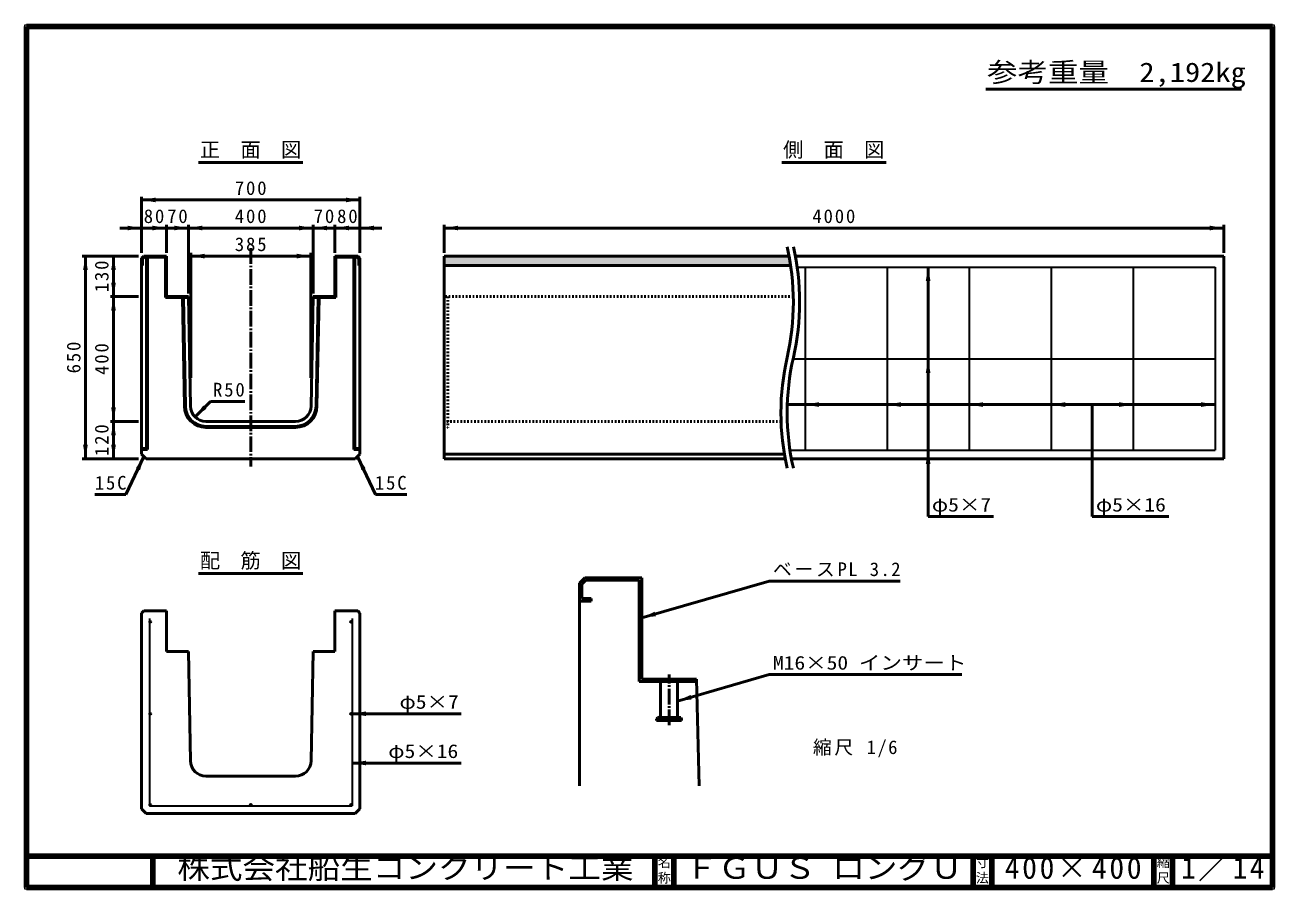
# Model space of a CAD drawing. Units: millimetres, scale not verified, with parts at other scales. Extents: x 100 to 4105, y 100 to 2870.
import ezdxf
from ezdxf.enums import TextEntityAlignment as Align

# ---------------------------------------------------------------- set-up
doc = ezdxf.new("R2010")
doc.units = ezdxf.units.MM
doc.header["$LTSCALE"] = 5
doc.linetypes.add('USER1', pattern=[13.4, 10, -1.2, 1, -1.2])
doc.linetypes.add('USER2', pattern=[2.2, 1, -1.2])
doc.layers.add('V-nasSTD', color=7, linetype='Continuous', lineweight=50)
doc.styles.add('ＭＳ ゴシック', font='')
doc.styles.get('ＭＳ ゴシック').set_extended_font_data('MS Gothic')

msp = doc.modelspace()

# ---------------------------------------------------------------- hatches: boundary and pattern name
at = {"layer": 'V-nasSTD'}
for points in [[(518.846, 2316.605), (473.846, 2309.105), (518.846, 2301.605)], [(1128.846, 2301.605), (1173.846, 2309.105), (1128.846, 2316.605)], [(428.846, 2211.605), (473.846, 2219.105), (428.846, 2226.605)], [(508.846, 2211.605), (553.846, 2219.105), (508.846, 2226.605)], [(578.846, 2211.605), (623.846, 2219.105), (578.846, 2226.605)], [(668.846, 2226.605), (623.846, 2219.105), (668.846, 2211.605)], [(978.846, 2211.605), (1023.846, 2219.105), (978.846, 2226.605)], [(1068.846, 2226.605), (1023.846, 2219.105), (1068.846, 2211.605)], [(1138.846, 2226.605), (1093.846, 2219.105), (1138.846, 2211.605)], [(1218.846, 2226.605), (1173.846, 2219.105), (1218.846, 2211.605)], [(1488.846, 2226.605), (1443.846, 2219.105), (1488.846, 2211.605)], [(3898.846, 2211.605), (3943.846, 2219.105), (3898.846, 2226.605)], [(286.346, 2084.105), (293.846, 2129.105), (301.346, 2084.105)], [(376.346, 2084.105), (383.846, 2129.105), (391.346, 2084.105)], [(477.046, 2099.105), (473.846, 2099.105), (473.846, 2122.105), (480.846, 2129.105), (553.846, 2129.105), (553.846, 1999.105), (623.846, 1999.105), (623.906, 1995.905), (550.646, 1995.905), (550.646, 2125.905), (482.171, 2125.905), (477.046, 2120.779)], [(676.345, 2136.605), (631.345, 2129.105), (676.345, 2121.605)], [(971.345, 2121.605), (1016.345, 2129.105), (971.345, 2136.605)], [(1170.646, 2099.105), (1173.846, 2099.105), (1173.846, 2122.105), (1166.846, 2129.105), (1093.846, 2129.105), (1093.846, 1999.105), (1023.846, 1999.105), (1023.786, 1995.905), (1097.046, 1995.905), (1097.046, 2125.905), (1165.52, 2125.905), (1170.646, 2120.779)], [(2555.144, 2099.105, 0.00954), (2550.089, 2129.105), (1443.846, 2129.105), (1443.846, 2099.105)], [(2988.346, 2049.105), (2995.846, 2094.105), (3003.346, 2049.105)], [(391.346, 2044.105), (383.846, 1999.105), (376.346, 2044.105)], [(376.346, 1954.105), (383.846, 1999.105), (391.346, 1954.105)], [(2988.346, 1754.105), (2995.846, 1799.105), (3003.346, 1754.105)], [(391.346, 1644.105), (383.846, 1599.105), (376.346, 1644.105)], [(671.911, 1650.543), (645.395, 1613.42), (682.518, 1639.936)], [(2646.346, 1645.605), (2601.346, 1653.105), (2646.346, 1660.605)], [(2909.346, 1645.605), (2864.346, 1653.105), (2909.346, 1660.605)], [(3172.346, 1645.605), (3127.346, 1653.105), (3172.346, 1660.605)], [(3435.346, 1645.605), (3390.346, 1653.105), (3435.346, 1660.605)], [(3608.346, 1660.605), (3653.346, 1653.105), (3608.346, 1645.605)], [(3871.346, 1660.605), (3916.346, 1653.105), (3871.346, 1645.605)], [(376.346, 1554.105), (383.846, 1599.105), (391.346, 1554.105)], [(301.346, 1524.105), (293.846, 1479.105), (286.346, 1524.105)], [(391.346, 1524.105), (383.846, 1479.105), (376.346, 1524.105)], [(481.346, 1486.605), (455.384, 1449.092), (468.954, 1442.699)], [(1166.346, 1486.605), (1192.308, 1449.092), (1178.738, 1442.699)], [(2988.346, 1462.105), (2995.846, 1507.105), (3003.346, 1462.105)], [(1877.728, 1023.034), (1915.228, 1023.034), (1915.228, 1031.034), (1885.728, 1031.034), (1885.728, 1077.221), (1898.542, 1090.034), (2069.728, 1090.034), (2069.728, 765.034), (2252.928, 765.034), (2252.728, 773.034), (2077.728, 773.034), (2077.728, 1098.034), (1895.228, 1098.034), (1877.728, 1080.534), (1877.728, 430.534)], [(2123.044, 974.621), (2077.728, 969.351), (2118.885, 989.033)], [(498.846, 956.869, 1), (504.846, 956.869, 1)], [(1148.846, 956.869, 1), (1142.846, 956.869, 1)], [(2238.044, 707.804), (2192.728, 702.534), (2233.885, 722.216)], [(498.846, 661.869, 1), (504.846, 661.869, 1)], [(1148.846, 661.869, 1), (1142.846, 661.869, 1)], [(1193.846, 669.369), (1148.846, 661.869), (1193.846, 654.369)], [(1193.846, 511.461), (1148.846, 503.961), (1193.846, 496.461)], [(501.846, 366.869, 0.66818), (503.967, 371.99, 0.66818), (498.846, 369.869, 0.41421)], [(823.846, 366.869, 1), (823.846, 372.869, 1)], [(1145.846, 366.869, 0.41421), (1148.846, 369.869, 0.66818), (1143.724, 371.99, 0.66818)]]:
    msp.add_hatch(color=256, dxfattribs=at).paths.add_polyline_path(points)

# ---------------------------------------------------------------- linework, layer by layer
at = {"layer": 'V-nasSTD', "lineweight": 100}
for p, q in [((105, 2865), (105, 105)), ((4100, 2865), (105, 2865)), ((4100, 105), (4100, 2865)), ((105, 205), (4100, 205)), ((510, 205), (510, 105)), ((2120, 205), (2120, 105)), ((2180, 205), (2180, 105)), ((3140, 205), (3140, 105)), ((3200, 205), (3200, 105)), ((3720, 205), (3720, 105)), ((3780, 205), (3780, 105)), ((105, 105), (4100, 105))]:
    msp.add_line(p, q, dxfattribs=at)
at = {"layer": 'V-nasSTD'}
for p, q in [((3180.536, 2664.753), (4000.536, 2664.753)), ((656.846, 2429.105), (990.846, 2429.105)), ((2526.846, 2429.105), (2860.846, 2429.105)), ((473.846, 2319.105), (473.846, 2139.105)), ((1173.846, 2309.105), (473.846, 2309.105)), ((1173.846, 2319.105), (1173.846, 2139.105)), ((473.846, 2219.105), (403.846, 2219.105)), ((553.846, 2219.105), (473.846, 2219.105)), ((553.846, 2229.105), (553.846, 2139.105)), ((623.846, 2219.105), (553.846, 2219.105)), ((623.846, 2229.105), (623.846, 2009.105)), ((1023.846, 2219.105), (623.846, 2219.105)), ((1023.846, 2229.105), (1023.846, 2009.105)), ((1093.846, 2219.105), (1023.846, 2219.105)), ((1093.846, 2229.105), (1093.846, 2139.105)), ((1173.846, 2219.105), (1093.846, 2219.105)), ((1243.846, 2219.105), (1173.846, 2219.105)), ((1443.846, 2229.105), (1443.846, 2139.105)), ((3943.846, 2219.105), (1443.846, 2219.105)), ((3943.846, 2229.105), (3943.846, 2139.105)), ((463.846, 2129.105), (283.846, 2129.105)), ((293.846, 2129.105), (293.846, 1479.105)), ((383.846, 2129.105), (383.846, 1999.105)), ((473.846, 2122.105), (480.846, 2129.105)), ((473.846, 2122.105), (480.846, 2129.105)), ((482.171, 2125.905), (477.046, 2120.779)), ((482.171, 2125.905), (477.046, 2120.779)), ((480.846, 2129.105), (553.846, 2129.105)), ((480.846, 2129.105), (553.846, 2129.105)), ((550.646, 2125.905), (482.171, 2125.905)), ((550.646, 2125.905), (482.171, 2125.905)), ((489.846, 1512.105), (489.846, 2125.905)), ((492.846, 1509.105), (492.846, 2125.905)), ((550.646, 2125.905), (550.646, 1995.905)), ((550.646, 1995.905), (550.646, 2125.905)), ((553.846, 2129.105), (553.846, 1999.105)), ((553.846, 2129.105), (553.846, 1999.105)), ((631.345, 2139.105), (631.345, 1739.105)), ((631.345, 2129.105), (1016.345, 2129.105)), ((1016.345, 2139.105), (1016.345, 1739.105)), ((1166.846, 2129.105), (1093.846, 2129.105)), ((1093.846, 2129.105), (1093.846, 1999.105)), ((1166.846, 2129.105), (1093.846, 2129.105)), ((1093.846, 2129.105), (1093.846, 1999.105)), ((1097.046, 2125.905), (1097.046, 1995.905)), ((1097.046, 2125.905), (1165.52, 2125.905)), ((1097.046, 1995.905), (1097.046, 2125.905)), ((1097.046, 2125.905), (1165.52, 2125.905)), ((1154.846, 1509.105), (1154.846, 2125.905)), ((1157.846, 1512.105), (1157.846, 2125.905)), ((1165.52, 2125.905), (1170.646, 2120.779)), ((1165.52, 2125.905), (1170.646, 2120.779)), ((1166.846, 2129.105), (1173.846, 2122.105)), ((1173.846, 2122.105), (1166.846, 2129.105)), ((1443.846, 2129.105), (1443.846, 1479.105)), ((2550.089, 2129.105), (1443.846, 2129.105)), ((1443.846, 2099.105), (1443.846, 2129.105)), ((1443.846, 2129.105), (2550.089, 2129.105)), ((2550.089, 2129.105), (1443.846, 2129.105)), ((1443.846, 2129.105), (1443.846, 2099.105)), ((2570.089, 2129.105), (3943.846, 2129.105)), ((3943.846, 1479.105), (3943.846, 2129.105)), ((473.846, 2122.105), (473.846, 1494.105)), ((473.846, 2099.105), (473.846, 2122.105)), ((477.046, 2099.105), (473.846, 2099.105)), ((477.046, 2099.105), (473.846, 2099.105)), ((477.046, 2120.779), (477.046, 2099.105)), ((477.046, 2120.779), (477.046, 2099.105)), ((1170.646, 2120.779), (1170.646, 2099.105)), ((1170.646, 2120.779), (1170.646, 2099.105)), ((1170.646, 2099.105), (1173.846, 2099.105)), ((1170.646, 2099.105), (1173.846, 2099.105)), ((1173.846, 1494.105), (1173.846, 2122.105)), ((1173.846, 2099.105), (1173.846, 2122.105)), ((2555.144, 2099.105), (1443.846, 2099.105)), ((2555.144, 2099.105), (1443.846, 2099.105)), ((1443.846, 2099.105), (2555.144, 2099.105)), ((2995.846, 2094.105), (2995.846, 1294.105)), ((463.846, 1999.105), (373.846, 1999.105)), ((383.846, 1999.105), (383.846, 1599.105)), ((550.646, 1995.905), (623.906, 1995.905)), ((623.906, 1995.905), (550.646, 1995.905)), ((623.846, 1999.105), (553.846, 1999.105)), ((553.846, 1999.105), (623.846, 1999.105)), ((604.902, 1995.905), (611.429, 1647.811)), ((607.903, 1995.905), (614.429, 1647.867)), ((623.846, 1999.105), (630.426, 1648.167)), ((623.846, 1999.105), (623.906, 1995.905)), ((1023.846, 1999.105), (1017.266, 1648.167)), ((1023.846, 1999.105), (1023.786, 1995.905)), ((1097.046, 1995.905), (1023.786, 1995.905)), ((1023.786, 1995.905), (1097.046, 1995.905)), ((1093.846, 1999.105), (1023.846, 1999.105)), ((1093.846, 1999.105), (1023.846, 1999.105)), ((1039.789, 1995.905), (1033.263, 1647.867)), ((1042.789, 1995.905), (1036.262, 1647.811)), ((645.395, 1613.42), (694.892, 1662.917)), ((694.892, 1662.917), (804.892, 1662.917)), ((3916.346, 1653.105), (2544.286, 1653.105)), ((3521.846, 1653.105), (3521.846, 1294.105)), ((463.846, 1599.105), (373.846, 1599.105)), ((383.846, 1599.105), (383.846, 1479.105)), ((680.417, 1599.105), (967.274, 1599.105)), ((680.417, 1583.105), (967.274, 1583.105)), ((680.417, 1580.105), (967.274, 1580.105)), ((423.777, 1364.397), (481.346, 1486.605)), ((489.846, 1512.105), (473.846, 1512.105)), ((492.846, 1509.105), (473.846, 1509.105)), ((473.846, 1494.105), (488.846, 1479.105)), ((489.846, 1512.105), (492.846, 1509.105)), ((1157.846, 1512.105), (1154.846, 1509.105)), ((1173.846, 1509.105), (1154.846, 1509.105)), ((1173.846, 1512.105), (1157.846, 1512.105)), ((1158.846, 1479.105), (1173.846, 1494.105)), ((1223.914, 1364.397), (1166.346, 1486.605)), ((2534.928, 1494.105), (1443.846, 1494.105)), ((463.846, 1479.105), (283.846, 1479.105)), ((488.846, 1479.105), (1158.846, 1479.105)), ((2537.602, 1479.105), (1443.846, 1479.105)), ((3943.846, 1479.105), (2557.602, 1479.105)), ((323.777, 1364.397), (423.777, 1364.397)), ((1223.914, 1364.397), (1323.914, 1364.397)), ((2995.846, 1294.105), (3205.846, 1294.105)), ((3521.846, 1294.105), (3767.846, 1294.105)), ((656.846, 1111.869), (990.846, 1111.869)), ((1895.228, 1098.034), (1877.728, 1080.534)), ((1895.228, 1098.034), (1877.728, 1080.534)), ((1898.542, 1090.034), (1885.728, 1077.221)), ((1885.728, 1077.221), (1898.542, 1090.034)), ((1895.228, 1098.034), (2077.728, 1098.034)), ((2077.728, 1098.034), (1895.228, 1098.034)), ((2069.728, 1090.034), (1898.542, 1090.034)), ((1898.542, 1090.034), (2069.728, 1090.034)), ((2069.728, 1090.034), (2069.728, 765.034)), ((2069.728, 1090.034), (2069.728, 765.034)), ((2077.728, 1098.034), (2077.728, 773.034)), ((2077.728, 773.034), (2077.728, 1098.034)), ((2486.482, 1087.298), (2077.728, 969.351)), ((2486.482, 1087.298), (2906.482, 1087.298)), ((1877.728, 430.534), (1877.728, 1080.534)), ((1877.728, 1080.534), (1877.728, 430.534)), ((1885.728, 1077.221), (1885.728, 1031.034)), ((1885.728, 1031.034), (1885.728, 1077.221)), ((1915.228, 1023.034), (1877.728, 1023.034)), ((1877.728, 1023.034), (1915.228, 1023.034)), ((1877.728, 430.534), (1877.728, 1023.034)), ((1915.228, 1031.034), (1885.728, 1031.034)), ((1915.228, 1031.034), (1885.728, 1031.034)), ((1915.228, 1031.034), (1915.228, 1023.034)), ((1915.228, 1023.034), (1915.228, 1031.034)), ((473.846, 984.869), (480.846, 991.869)), ((473.846, 984.869), (473.846, 356.869)), ((480.846, 991.869), (553.846, 991.869)), ((553.846, 991.869), (553.846, 861.869)), ((1166.846, 991.869), (1093.846, 991.869)), ((1093.846, 991.869), (1093.846, 861.869)), ((1166.846, 991.869), (1173.846, 984.869)), ((1173.846, 356.869), (1173.846, 984.869)), ((623.846, 861.869), (553.846, 861.869)), ((623.846, 861.869), (630.426, 510.932)), ((1023.846, 861.869), (1017.266, 510.932)), ((1093.846, 861.869), (1023.846, 861.869)), ((2252.928, 765.034), (2069.728, 765.034)), ((2069.728, 765.034), (2252.928, 765.034)), ((2077.728, 773.034), (2252.728, 773.034)), ((2252.728, 773.034), (2077.728, 773.034)), ((2137.728, 655.034), (2137.728, 765.034)), ((2486.482, 787.298), (2192.728, 702.534)), ((2192.728, 655.034), (2192.728, 765.034)), ((2252.728, 773.034), (2261.291, 430.534)), ((2252.928, 765.034), (2252.728, 773.034)), ((2486.482, 787.298), (3104.482, 787.298)), ((1148.846, 661.869), (1498.846, 661.869)), ((2127.728, 650.034), (2125.228, 644.911)), ((2125.228, 640.034), (2125.228, 645.034)), ((2127.728, 650.034), (2202.728, 650.034)), ((2202.728, 650.034), (2205.228, 645.034)), ((2205.228, 640.034), (2205.228, 645.034)), ((2125.228, 640.034), (2205.228, 640.034)), ((1148.846, 503.961), (1498.846, 503.961)), ((680.417, 461.869), (967.274, 461.869)), ((473.846, 356.869), (488.846, 341.869)), ((488.846, 341.869), (1158.846, 341.869)), ((1158.846, 341.869), (1173.846, 356.869))]:
    msp.add_line(p, q, dxfattribs=at)
at = {"layer": 'V-nasSTD', "linetype": 'USER1'}
for p, q in [((823.846, 2154.105), (823.846, 1454.105)), ((2165.228, 625.034), (2165.228, 788.034))]:
    msp.add_line(p, q, dxfattribs=at)
at = {"layer": 'V-nasSTD', "lineweight": 35}
for p, q in [((2575.872, 2094.105), (3916.346, 2094.105)), ((2601.346, 2094.105), (2601.346, 1507.105)), ((2864.346, 2094.105), (2864.346, 1507.105)), ((3127.346, 2094.105), (3127.346, 1507.105)), ((3390.346, 2094.105), (3390.346, 1507.105)), ((3653.346, 2094.105), (3653.346, 1507.105)), ((3916.346, 2094.105), (3916.346, 1507.105)), ((3916.346, 1799.105), (2562.721, 1799.105)), ((2552.848, 1507.105), (3916.346, 1507.105)), ((498.846, 966.869), (498.846, 366.869)), ((1148.846, 966.869), (1148.846, 366.869)), ((498.846, 366.869), (1148.846, 366.869))]:
    msp.add_line(p, q, dxfattribs=at)
at = {"layer": 'V-nasSTD', "linetype": 'USER2'}
for p, q in [((2563.654, 1999.105), (1443.846, 1999.105)), ((1456.346, 1999.105), (1456.346, 1580.105)), ((2524.32, 1599.105), (1443.846, 1599.105)), ((1443.846, 1580.105), (1456.346, 1580.105))]:
    msp.add_line(p, q, dxfattribs=at)
at = {"layer": 'V-nasSTD', "lineweight": 13}
msp.add_lwpolyline([(100, 100), (100, 2870), (4105, 2870), (4105, 100)], close=True, dxfattribs=at)
at = {"layer": 'V-nasSTD', "lineweight": 35}
for centre in [(501.846, 956.869), (1145.846, 956.869), (501.846, 661.869), (1145.846, 661.869), (501.846, 369.869), (823.846, 369.869), (1145.846, 369.869)]:
    msp.add_circle(centre, 3, dxfattribs=at)
at = {"layer": 'V-nasSTD'}
for centre, radius, start, end in [((1766.189, 1981.605), 797.656, 347.1425, 12.8575), ((1766.189, 1981.605), 797.656, 8.47087, 10.65628), ((1786.189, 1981.605), 797.656, 347.1425, 12.8575), ((3321.502, 1626.605), 797.656, 167.1425, 192.8575), ((3341.502, 1626.605), 797.656, 167.1425, 192.8575), ((680.417, 1649.105), 69, 181.07417, 270), ((680.417, 1649.105), 66, 181.07417, 270), ((680.417, 1649.105), 50, 181.07417, 270), ((967.274, 1649.105), 50, 270, 358.92583), ((967.274, 1649.105), 66, 270, 358.92583), ((967.274, 1649.105), 69, 270, 358.92583), ((2125.228, 628.784), 21.25, 61.92751, 83.4286), ((2132.728, 655.034), 5, 270, 0), ((2133.666, 643.784), 4.062, 292.61986, 67.38014), ((2156.791, 643.784), 4.062, 112.61986, 247.38014), ((2165.228, 628.784), 21.25, 61.92751, 118.07249), ((2173.666, 643.784), 4.062, 292.61986, 67.38014), ((2197.728, 655.034), 5, 180, 270), ((2196.791, 643.784), 4.062, 112.61986, 247.38014), ((2205.228, 628.784), 21.25, 96.56708, 118.07249), ((680.417, 511.869), 50, 181.07417, 270), ((967.274, 511.869), 50, 270, 358.92583)]:
    msp.add_arc(centre, radius, start, end, dxfattribs=at)

# ---------------------------------------------------------------- texts
at = {"layer": 'V-nasSTD', "style": 'ＭＳ ゴシック'}
for s, height, width, p in [('参考重量\u30002,192kg', 62.32, 1.15, (3184.536, 2749.753)), ('φ5×7', 43.99, 1.15, (3007.846, 1354.105)), ('φ5×16', 43.99, 1.15, (3533.846, 1354.105)), ('M16×50 インサート', 43.99, 1.15, (2498.482, 847.298)), ('φ5×7', 43.99, 1.15, (1300.846, 721.869)), ('φ5×16', 43.99, 1.15, (1264.846, 563.961)), ('株式会社船生コンクリート工業', 69.65, 1.1, (588.279, 202.55)), ('ＦＧＵＳ ロングＵ', 69.65, 1.1, (2218.25, 202.47))]:
    msp.add_text(s, height=height, dxfattribs=dict(at, width=width)).set_placement(p, align=Align.TOP_LEFT)
for s, height, p in [('正\u3000面\u3000図', 47.65, (660.842, 2494.105)), ('側\u3000面\u3000図', 47.65, (2530.842, 2494.105)), ('配\u3000筋\u3000図', 47.65, (660.842, 1176.869)), ('名', 30.79, (2128.982, 200.999)), ('寸', 30.79, (3148.982, 200.999)), ('縮', 30.79, (3728.982, 200.999)), ('称', 30.79, (2128.976, 151.01)), ('法', 30.79, (3148.976, 151.01)), ('尺', 30.79, (3728.976, 151.01))]:
    msp.add_text(s, height=height, dxfattribs=at).set_placement(p, align=Align.TOP_LEFT)
at = {"layer": 'V-nasSTD', "attachment_point": 1, "style": 'ＭＳ ゴシック'}
for s, insert, char_height in [('\\T1.2;700', (772.859, 2369.105), 43.99), ('\\T1.2;80', (480.846, 2279.105), 43.99), ('\\T1.2;70', (555.846, 2279.105), 43.99), ('\\T1.2;400', (772.859, 2279.105), 43.99), ('\\T1.2;70', (1025.846, 2279.105), 43.99), ('\\T1.2;80', (1100.846, 2279.105), 43.99), ('\\T1.2;4000', (2624.74, 2279.105), 43.99), ('\\T1.2;385', (772.859, 2189.105), 43.99), ('\\T1.2;R50', (702.892, 1722.917), 43.99), ('\\T1.2;15C', (323.777, 1424.397), 43.99), ('\\T1.2;15C', (1221.914, 1424.397), 43.99), ('\\T1.15;ベースPL\\~3.2', (2498.482, 1147.298), 43.99), ('\\T1.15;縮尺\\~1/6', (2626.444, 576.599), 43.99), ('\\T1.18;400×400', (3241.581, 202.508), 69.65), ('\\T1.16;1／14', (3807.033, 202.582), 69.65)]:
    msp.add_mtext(s, dxfattribs=dict(at, insert=insert, char_height=char_height))
at = {"layer": 'V-nasSTD', "char_height": 43.99, "attachment_point": 1, "rotation": 90, "style": 'ＭＳ ゴシック'}
for s, insert in [('\\T1.2;130', (323.846, 2013.118)), ('\\T1.2;650', (233.846, 1753.118)), ('\\T1.2;400', (323.846, 1748.118)), ('\\T1.2;120', (323.846, 1488.118))]:
    msp.add_mtext(s, dxfattribs=dict(at, insert=insert))

doc.saveas('drawing.dxf')
